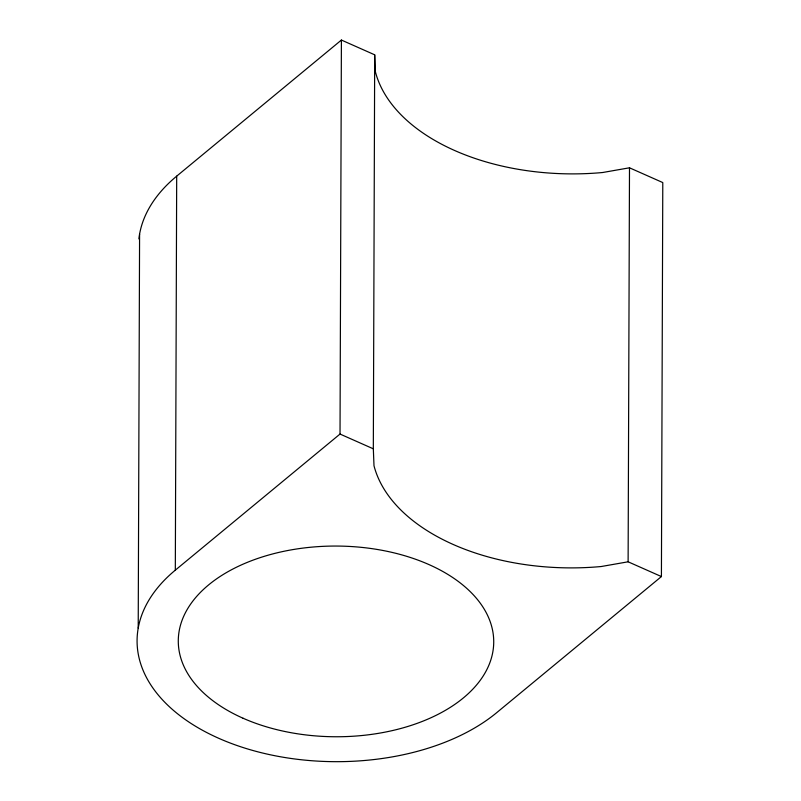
<?xml version="1.0" encoding="UTF-8"?>
<svg xmlns="http://www.w3.org/2000/svg" width="801" height="801" viewBox="0 0 801 801"><rect width="100%" height="100%" fill="white"/><g stroke="black" fill="none" stroke-linecap="round" stroke-linejoin="round"><path stroke-width="1.2" d="M138.213 628.144L139.584 234.142M175.319 570.152L176.691 176.15L341.406 40.05L374.698 54.818L375.379 71.74A198.938 120.27 0.2 0 0 602.632 172.515L629.496 167.799L662.787 182.568L661.416 576.57L496.7 712.66A198.938 120.27 0.2 0 1 218.743 738.302A198.938 120.27 0.2 0 1 175.319 570.152L340.024 434.052L341.406 40.05M661.416 576.57L628.114 561.801L601.251 566.517A198.938 120.27 0.2 0 1 373.997 465.741L373.326 448.82L374.698 54.818M628.114 561.801L629.496 167.799M340.024 434.052L373.326 448.82M138.893 238.928A198.938 120.27 0.2 0 1 176.691 176.15M243.043 718.227A157.717 95.349 0.2 0 0 492.825 651.924A157.717 95.349 0.2 0 0 272.17 554.072A157.717 95.349 0.2 0 0 243.043 718.227"/></g></svg>
